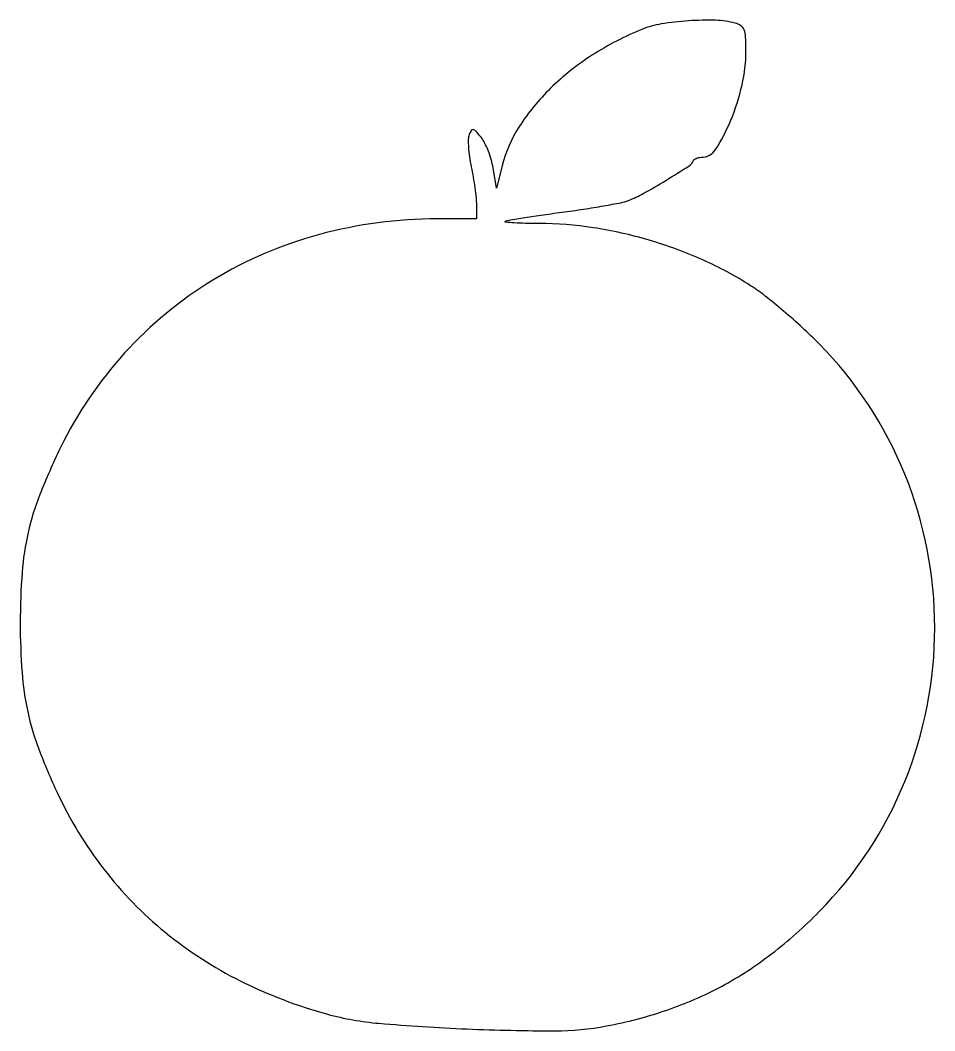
# Model space of a CAD drawing. Extents: x 1 to 194, y 0 to 214.
import ezdxf

# ---------------------------------------------------------------- set-up
doc = ezdxf.new("R2010")
doc.units = 0

msp = doc.modelspace()

# ---------------------------------------------------------------- linework, layer by layer
msp.add_lwpolyline([(132, 212.059855, 0.04564), (121.545531, 206.648148, 0.051377), (112.689172, 199.609363, 0.055958), (106.121167, 191.566374, 0.081025), (102.460909, 183.17454), (101.269316, 178.5), (100.547237, 182.747176, 0.028652), (100.135957, 184.538442, 0.023069), (99.497272, 186.408511, 0.02364), (98.743693, 188.084675, 0.053711), (97.986871, 189.247176, 0.012169), (96.881811, 190.536081, 0.157306), (96.34097, 190.849817, 0.317811), (95.922228, 190.67187, 0.045573), (95.482779, 189.790329, 0.089389), (95.291944, 188.814174, 0.019325), (95.333186, 187.087819, 0.019576), (95.539574, 185.064994, 0.017611), (95.908487, 182.991108, -0.010288), (96.326386, 180.826177, -0.008795), (96.679368, 178.529822, -0.008891), (96.926411, 176.430685, -0.024847), (97, 174.950779), (97, 172), (88.75, 171.992446, 0.065723), (63.817481, 168.677713, 0.070879), (41.283568, 159.018732, 0.072004), (22.628029, 143.614345, 0.07124), (9.027016, 123.5, 0.019024), (4.727106, 113.721436, 0.037774), (2.220738, 105.639709, 0.037617), (0.952809, 97.250977, 0.018705), (0.550466, 86.5, 0.018227), (0.932419, 76.025618, 0.035706), (2.131848, 67.770208, 0.036337), (4.476812, 59.863181, 0.019596), (8.436969, 50.5, 0.054725), (18.252132, 34.442851, 0.056771), (31.210987, 21.1166, 0.055657), (47.080842, 10.837707, 0.049111), (65.5, 3.790583, 0.045672), (76.406512, 1.851064, 0.010606), (95.008116, 0.668277, 0.010547), (113.630803, 0.273511, 0.046683), (124.534017, 1.292612, 0.035524), (137.305622, 4.656161, 0.041236), (148.822753, 9.674996, 0.040916), (159.433688, 16.553934, 0.03405), (169.5, 25.47276, 0.098384), (187.586936, 52.985818, 0.096654), (193.931465, 85.5, 0.096654), (187.586936, 118.014182, 0.098384), (169.5, 145.52724, 0.012565), (165.961374, 148.944657, 0.009698), (161.940625, 152.495752, 0.009826), (158.05323, 155.667767, 0.023052), (155, 157.841318, 0.03878), (144.907802, 163.289891, 0.032901), (133.531147, 167.46513, 0.032886), (121.698955, 170.113662, 0.038635), (110.245365, 171, -0.005378), (107.368545, 171.030944, -0.009789), (105.020392, 171.127482, -0.005426), (103.164289, 171.260455, -0.638793), (103.100649, 171.433982, -0.15583), (103.497386, 171.638628, -0.001447), (106.792187, 172.184412, -0.00471), (110.609814, 172.768604, -0.003007), (115.058165, 173.379214, 0.00499), (119.658335, 174.029261, 0.006081), (123.950001, 174.732954, 0.005166), (127.540596, 175.404951, 0.042019), (129.146258, 175.865508, 0.03659), (132.27161, 177.323399, 0.009478), (137.071505, 180.126524, 0.004674), (141.945835, 183.161283, 0.152424), (142.833333, 184.210572, -0.123333), (143.060768, 184.512896, -0.061444), (143.469947, 184.768105, -0.055389), (143.985317, 184.941342, -0.053453), (144.532442, 185, 0.255339), (147.574978, 186.662123, 0.043413), (150.760469, 192.721062, 0.043626), (153.18615, 200.291812, 0.055776), (154, 207.56487, 0.01267), (153.925325, 210.511266, 0.079945), (153.612887, 211.975497, 0.150964), (152.945461, 212.818899, 0.085167), (151.75, 213.369714, 0.058855), (147.608972, 213.971285, 0.023232), (141.843467, 213.85729, 0.023283), (136.096524, 213.206372, 0.056838)], format="xyb", close=True)

doc.saveas('drawing.dxf')
